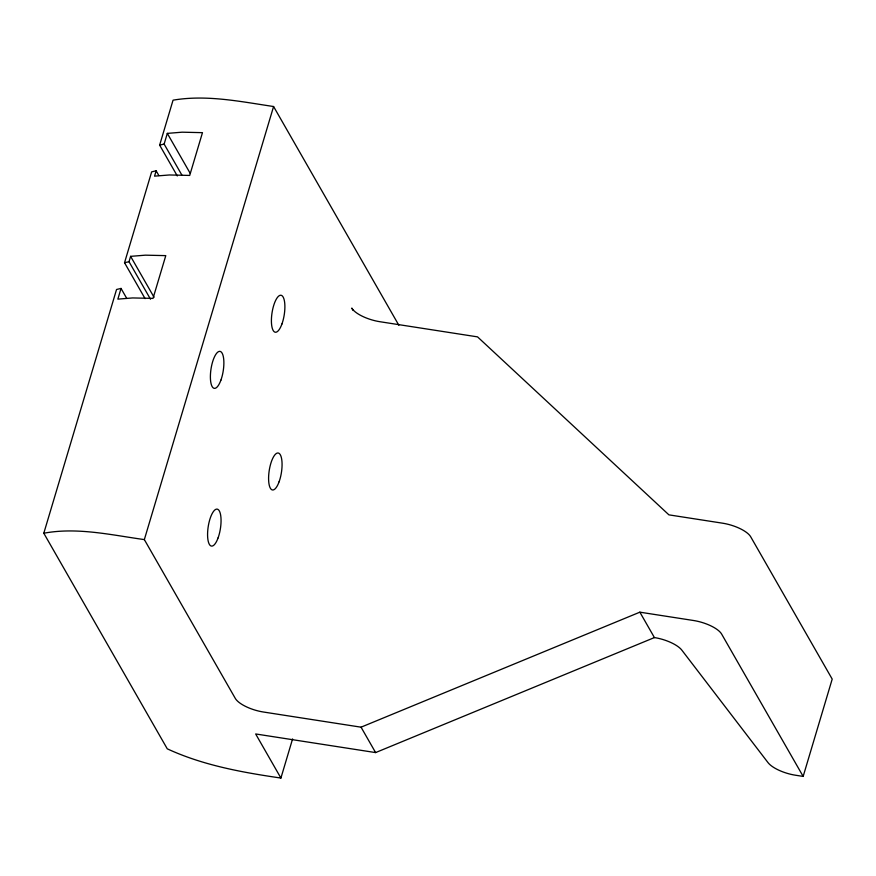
<?xml version="1.0" encoding="UTF-8"?>
<svg xmlns="http://www.w3.org/2000/svg" width="876" height="876" viewBox="0 0 876 876"><rect width="100%" height="100%" fill="white"/><g stroke="black" fill="none" stroke-linecap="round" stroke-linejoin="round"><path stroke-width="1.31" d="M292.584 738.917L280.911 778.052C242.225 772.413 202.991 765.35 167.272 748.827L43.8 533.232L116.552 289.474L121.041 288.434L126.768 298.431M145.088 298.628L124.534 262.734L151.657 171.849L156.147 170.809L158.83 175.507M177.291 175.945L159.64 145.12L173.054 100.171C206.583 94.466 240.429 101.605 273.586 106.522L398.854 325.259M121.041 288.434L117.855 299.132L132.659 297.939L153.015 298.398L165.783 255.628L145.427 255.168L130.612 256.35L129.024 261.705L150.508 299.231M156.147 170.809L154.548 176.153L169.364 174.97L189.709 175.43L202.476 132.659L182.131 132.188L167.316 133.382L164.13 144.08L181.945 175.189M639.863 612.171L654.416 637.575A23.926 8.64 16.6 0 1 681.867 650.178L768.011 762.613A23.926 8.64 16.6 0 0 795.452 775.216L803.161 776.41L721.671 634.136A23.926 8.64 16.6 0 0 693.54 620.504L639.863 612.171L361.054 727.179L263.413 712.013A23.926 8.64 16.6 0 1 235.283 698.38L144.343 539.594L273.586 106.522M803.161 776.41L832.2 679.097L750.721 536.824A23.926 8.64 16.6 0 0 722.58 523.191L668.914 514.858L477.54 336.877L379.899 321.711A23.926 8.64 16.6 0 1 351.769 308.089L353.127 310.454M280.911 778.052L255.65 733.957L375.607 752.583L654.416 637.575M159.64 145.12L164.13 144.08M43.8 533.232C77.165 526.991 111.285 535.017 144.343 539.594M124.534 262.734L129.024 261.705M167.316 133.382L190.201 173.349M130.612 256.35L154.066 297.303M361.054 727.179L375.607 752.583M281.919 324.032A18.692 6.176 -81.2 0 0 281.108 295.278A18.692 6.176 -81.2 0 0 271.418 321.897A18.692 6.176 -81.2 0 0 281.919 324.032M220.905 380.151A18.692 6.176 -81.2 0 0 220.095 351.396A18.692 6.176 -81.2 0 0 210.404 378.016A18.692 6.176 -81.2 0 0 220.905 380.151M279.105 481.767A18.692 6.176 -81.2 0 0 278.294 453.023A18.692 6.176 -81.2 0 0 268.603 479.643A18.692 6.176 -81.2 0 0 279.105 481.767M218.091 537.886A18.692 6.176 -81.2 0 0 217.281 509.142A18.692 6.176 -81.2 0 0 207.59 535.762A18.692 6.176 -81.2 0 0 218.091 537.886"/></g></svg>
